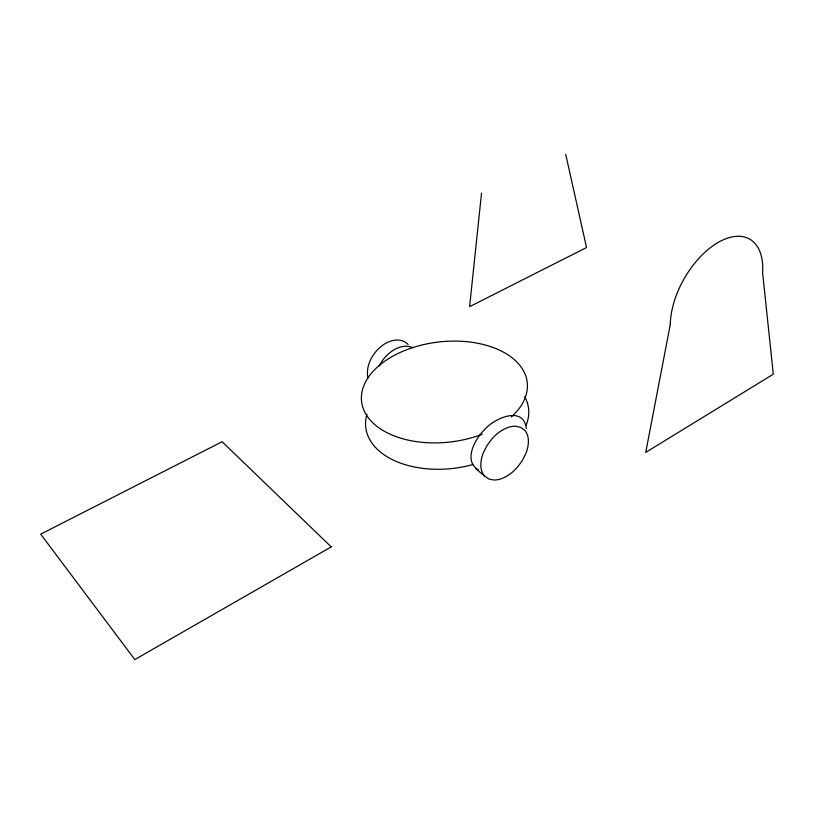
<?xml version="1.0" encoding="UTF-8"?>
<svg xmlns="http://www.w3.org/2000/svg" width="814" height="814" viewBox="0 0 814 814"><rect width="100%" height="100%" fill="white"/><g stroke="black" fill="none" stroke-linecap="round" stroke-linejoin="round"><path stroke-width="1.22" d="M481.532 193.152L469.597 306.675L586.538 247.537L565.73 154.426M526.353 428.551C523.402 404.548 493.04 418.884 483.842 430.372C474.674 439.682 463.197 460.968 478.317 469.79M484.879 476.363L488.99 479.08L494.139 480.026A30.901 19.109 -53.4 0 0 517.592 467.012L522.232 460.693L525.722 453.876A30.149 18.63 -53.4 0 0 524.796 430.362L520.848 427.431L515.771 426.241A30.881 19.088 -53.4 0 0 491.727 439.133L486.914 445.675L483.363 452.737A30.159 18.651 -53.4 0 0 484.879 476.363L475.457 468.376M482.122 434.269A83.374 50.326 -6.6 0 1 361.843 403.306A83.374 50.326 -6.6 0 1 466.086 341.626A83.374 50.326 -6.6 0 1 511.406 416.941M412.83 347.731A27.666 19.231 -53.4 0 0 380.891 363.013A27.31 18.987 -53.4 0 0 379.171 366.188M368.03 377.92A27.096 18.997 -53.4 0 1 372.293 356.593A27.442 19.241 -53.4 0 1 404.1 341.534A27.086 18.997 -53.4 0 1 408.099 344.505M524.745 396.632A81.939 50.804 -6.6 0 1 526.139 425.183M472.792 464.56A81.939 50.804 -6.6 0 1 366.951 414.224M670.278 324.532L645.726 452.411L773.3 374.196L762.616 272.741A66.667 37.149 -60.2 0 0 718.813 242.053A66.667 37.149 -60.2 0 0 670.278 324.532M331.227 546.886L134.819 659.574L40.7 534.157L222.11 441.727L331.227 546.886"/></g></svg>
